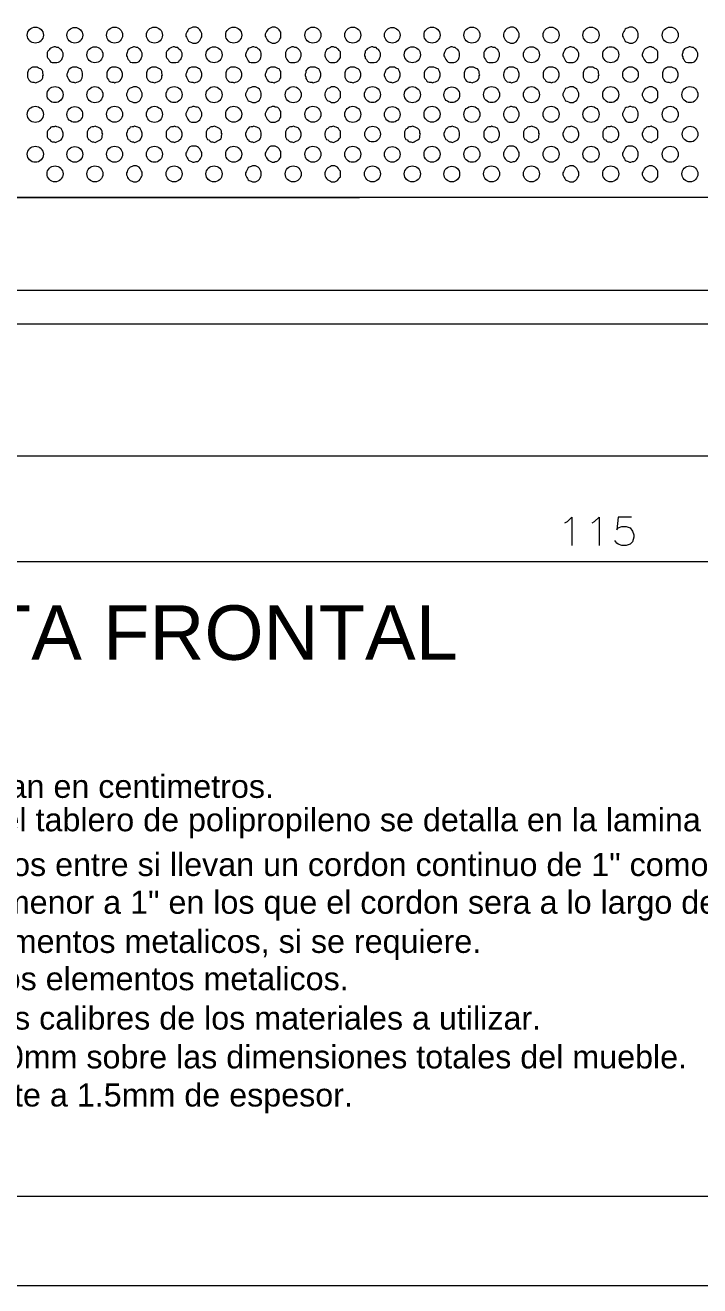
# Model space of a CAD drawing. Header units: inches. Extents: x 0.21 to 4.55, y 0.23 to 3.12.
# Drawn here: x 0.702 to 1.212, y 0.234 to 1.186 of the extents above; entities that cross this region are included whole.
import ezdxf

# ---------------------------------------------------------------- set-up
doc = ezdxf.new("R2010")
doc.units = ezdxf.units.IN
doc.header["$MEASUREMENT"] = 0
for name, color, linetype in [('PDF_0', 7, 'Continuous'), ('PDF_cotas', 7, 'Continuous'), ('PDF_COTAS-01', 7, 'Continuous'), ('PDF_PIEZAS', 7, 'Continuous'), ('PDF_PROYECCION 2', 7, 'Continuous'), ('PDF_TEXTO', 7, 'Continuous')]:
    doc.layers.add(name, color=color, linetype=linetype)
doc.styles.add('PDF Arial', font='arial.ttf')

msp = doc.modelspace()

# ---------------------------------------------------------------- linework, layer by layer
at = {"layer": 'PDF_0', "lineweight": 5}
for points in [[(0.56131, 0.98601), (1.70995, 0.98601)], [(0.56131, 0.96063), (1.70995, 0.96063)], [(1.81912, 0.86056), (0.48518, 0.86056)]]:
    msp.add_lwpolyline(points, dxfattribs=at)
at = {"layer": 'PDF_cotas', "lineweight": 5}
msp.add_lwpolyline([(0.27308, 3.05395), (4.48508, 3.05395), (4.48508, 0.30132), (0.27308, 0.30132)], close=True, dxfattribs=at)
at = {"layer": 'PDF_COTAS-01', "lineweight": 13}
for points in [[(1.10954, 0.81029), (1.11145, 0.81125), (1.11481, 0.8146), (1.11481, 0.79305)], [(1.13013, 0.81029), (1.13204, 0.81125), (1.13539, 0.8146), (1.13539, 0.79305)], [(1.15981, 0.8146), (1.14976, 0.8146), (1.1488, 0.80502), (1.14976, 0.80646), (1.15263, 0.80742), (1.15598, 0.80742), (1.15886, 0.80646), (1.16077, 0.80406), (1.16173, 0.80119), (1.16173, 0.79928), (1.16077, 0.79593), (1.15886, 0.79401), (1.15598, 0.79305), (1.15263, 0.79305), (1.14976, 0.79401), (1.1488, 0.79497), (1.14736, 0.79688)]]:
    msp.add_lwpolyline(points, dxfattribs=at)
at = {"layer": 'PDF_COTAS-01', "lineweight": 5}
msp.add_lwpolyline([(0.54647, 0.78108), (1.72528, 0.78108)], dxfattribs=at)
at = {"layer": 'PDF_PIEZAS', "lineweight": 5}
msp.add_lwpolyline([(0.20556, 3.12146), (4.55259, 3.12146), (4.55259, 0.23381), (0.20556, 0.23381)], close=True, dxfattribs=at)
at = {"layer": 'PDF_PROYECCION 2', "lineweight": 5}
for points in [[(0.53115, 1.36043), (1.7406, 1.36043), (1.7406, 1.05591), (0.53115, 1.05591)], [(0.83519, 1.17897), (0.83519, 1.17992), (0.83471, 1.18088), (0.83423, 1.18184), (0.83375, 1.1828), (0.83279, 1.18375), (0.83184, 1.18423), (0.83088, 1.18471), (0.82944, 1.18471), (0.82848, 1.18471), (0.82753, 1.18423), (0.82609, 1.18375), (0.82513, 1.18327), (0.82465, 1.18232), (0.82417, 1.18136), (0.8237, 1.1804), (0.82322, 1.17944), (0.82322, 1.17801), (0.8237, 1.17705), (0.82417, 1.17609), (0.82465, 1.17513), (0.82513, 1.17418), (0.82609, 1.1737), (0.82753, 1.17322), (0.82848, 1.17274), (0.82944, 1.17274), (0.83088, 1.17274), (0.83184, 1.17322), (0.83279, 1.1737), (0.83375, 1.17466), (0.83423, 1.17561), (0.83471, 1.17657), (0.83519, 1.17753)], [(0.89504, 1.17897), (0.89504, 1.17992), (0.89504, 1.18088), (0.89408, 1.18184), (0.8936, 1.1828), (0.89264, 1.18375), (0.89169, 1.18423), (0.89073, 1.18471), (0.88977, 1.18471), (0.88833, 1.18471), (0.88738, 1.18423), (0.88642, 1.18375), (0.88546, 1.18327), (0.8845, 1.18232), (0.88402, 1.18136), (0.88355, 1.1804), (0.88307, 1.17944), (0.88307, 1.17801), (0.88355, 1.17705), (0.88402, 1.17609), (0.8845, 1.17513), (0.88546, 1.17418), (0.88642, 1.1737), (0.88738, 1.17322), (0.88833, 1.17274), (0.88977, 1.17274), (0.89073, 1.17274), (0.89169, 1.17322), (0.89264, 1.1737), (0.8936, 1.17466), (0.89408, 1.17561), (0.89504, 1.17657), (0.89504, 1.17753)], [(1.07507, 1.17897), (1.07507, 1.17992), (1.07459, 1.18088), (1.07411, 1.18184), (1.07363, 1.1828), (1.07267, 1.18375), (1.07171, 1.18423), (1.07076, 1.18471), (1.06932, 1.18471), (1.06836, 1.18471), (1.0674, 1.18423), (1.06597, 1.18375), (1.06549, 1.18327), (1.06453, 1.18232), (1.06405, 1.18136), (1.06357, 1.1804), (1.0631, 1.17944), (1.0631, 1.17801), (1.06357, 1.17705), (1.06405, 1.17609), (1.06453, 1.17513), (1.06549, 1.17418), (1.06597, 1.1737), (1.0674, 1.17322), (1.06836, 1.17274), (1.06932, 1.17274), (1.07076, 1.17274), (1.07171, 1.17322), (1.07267, 1.1737), (1.07363, 1.17466), (1.07411, 1.17561), (1.07459, 1.17657), (1.07507, 1.17753)], [(1.16508, 1.17897), (1.16508, 1.17992), (1.1646, 1.18088), (1.16412, 1.18184), (1.16364, 1.1828), (1.16269, 1.18375), (1.16173, 1.18423), (1.16077, 1.18471), (1.15933, 1.18471), (1.15838, 1.18471), (1.15742, 1.18423), (1.15598, 1.18375), (1.15503, 1.18327), (1.15455, 1.18232), (1.15407, 1.18136), (1.15359, 1.1804), (1.15311, 1.17944), (1.15311, 1.17801), (1.15359, 1.17705), (1.15407, 1.17609), (1.15455, 1.17513), (1.15503, 1.17418), (1.15598, 1.1737), (1.15742, 1.17322), (1.15838, 1.17274), (1.15933, 1.17274), (1.16077, 1.17274), (1.16173, 1.17322), (1.16269, 1.1737), (1.16364, 1.17466), (1.16412, 1.17561), (1.1646, 1.17657), (1.16508, 1.17753)], [(0.73033, 1.16364), (0.73033, 1.16508), (0.72985, 1.16604), (0.72937, 1.167), (0.72889, 1.16795), (0.72794, 1.16843), (0.72698, 1.16939), (0.72554, 1.16939), (0.72458, 1.16987), (0.72363, 1.16987), (0.72219, 1.16939), (0.72123, 1.16891), (0.72027, 1.16843), (0.7198, 1.16747), (0.71884, 1.16652), (0.71836, 1.16556), (0.71836, 1.16412), (0.71836, 1.16316), (0.71836, 1.16221), (0.71884, 1.16125), (0.7198, 1.16029), (0.72027, 1.15933), (0.72123, 1.15838), (0.72219, 1.1579), (0.72363, 1.1579), (0.72458, 1.1579), (0.72554, 1.1579), (0.72698, 1.15838), (0.72794, 1.15886), (0.72889, 1.15981), (0.72937, 1.16029), (0.72985, 1.16173), (0.73033, 1.16269)], [(0.79018, 1.16364), (0.79018, 1.16508), (0.7897, 1.16604), (0.78922, 1.167), (0.78874, 1.16795), (0.78779, 1.16843), (0.78683, 1.16939), (0.78587, 1.16939), (0.78443, 1.16987), (0.78348, 1.16987), (0.78252, 1.16939), (0.78108, 1.16891), (0.7806, 1.16843), (0.77965, 1.16747), (0.77917, 1.16652), (0.77869, 1.16556), (0.77821, 1.16412), (0.77821, 1.16316), (0.77869, 1.16221), (0.77917, 1.16125), (0.77965, 1.16029), (0.7806, 1.15933), (0.78108, 1.15838), (0.78252, 1.1579), (0.78348, 1.1579), (0.78443, 1.1579), (0.78587, 1.1579), (0.78683, 1.15838), (0.78779, 1.15886), (0.78874, 1.15981), (0.78922, 1.16029), (0.7897, 1.16173), (0.79018, 1.16269)], [(0.82034, 1.16364), (0.82034, 1.16508), (0.81987, 1.16604), (0.81939, 1.167), (0.81843, 1.16795), (0.81795, 1.16843), (0.81699, 1.16939), (0.81556, 1.16939), (0.8146, 1.16987), (0.81364, 1.16987), (0.8122, 1.16939), (0.81125, 1.16891), (0.81029, 1.16843), (0.80981, 1.16747), (0.80885, 1.16652), (0.80837, 1.16556), (0.80837, 1.16412), (0.80837, 1.16316), (0.80837, 1.16221), (0.80885, 1.16125), (0.80981, 1.16029), (0.81029, 1.15933), (0.81125, 1.15838), (0.8122, 1.1579), (0.81364, 1.1579), (0.8146, 1.1579), (0.81556, 1.1579), (0.81699, 1.15838), (0.81795, 1.15886), (0.81843, 1.15981), (0.81939, 1.16029), (0.81987, 1.16173), (0.82034, 1.16269)], [(0.88019, 1.16364), (0.88019, 1.16508), (0.87972, 1.16604), (0.87924, 1.167), (0.87876, 1.16795), (0.8778, 1.16843), (0.87684, 1.16939), (0.87588, 1.16939), (0.87445, 1.16987), (0.87349, 1.16987), (0.87253, 1.16939), (0.8711, 1.16891), (0.87014, 1.16843), (0.86966, 1.16747), (0.86918, 1.16652), (0.8687, 1.16556), (0.86822, 1.16412), (0.86822, 1.16316), (0.8687, 1.16221), (0.86918, 1.16125), (0.86966, 1.16029), (0.87014, 1.15933), (0.8711, 1.15838), (0.87253, 1.1579), (0.87349, 1.1579), (0.87445, 1.1579), (0.87588, 1.1579), (0.87684, 1.15838), (0.8778, 1.15886), (0.87876, 1.15981), (0.87924, 1.16029), (0.87972, 1.16173), (0.88019, 1.16269)], [(0.91036, 1.16364), (0.91036, 1.16508), (0.90988, 1.16604), (0.9094, 1.167), (0.90844, 1.16795), (0.90796, 1.16843), (0.90653, 1.16939), (0.90557, 1.16939), (0.90461, 1.16987), (0.90318, 1.16987), (0.90222, 1.16939), (0.90126, 1.16891), (0.9003, 1.16843), (0.89935, 1.16747), (0.89887, 1.16652), (0.89839, 1.16556), (0.89839, 1.16412), (0.89839, 1.16316), (0.89839, 1.16221), (0.89887, 1.16125), (0.89935, 1.16029), (0.9003, 1.15933), (0.90126, 1.15838), (0.90222, 1.1579), (0.90318, 1.1579), (0.90461, 1.1579), (0.90557, 1.1579), (0.90653, 1.15838), (0.90796, 1.15886), (0.90844, 1.15981), (0.9094, 1.16029), (0.90988, 1.16173), (0.91036, 1.16269)], [(0.94004, 1.16364), (0.94004, 1.16508), (0.94004, 1.16604), (0.93909, 1.167), (0.93861, 1.16795), (0.93765, 1.16843), (0.93669, 1.16939), (0.93573, 1.16939), (0.93478, 1.16987), (0.93334, 1.16987), (0.93238, 1.16939), (0.93143, 1.16891), (0.93047, 1.16843), (0.92951, 1.16747), (0.92903, 1.16652), (0.92855, 1.16556), (0.92807, 1.16412), (0.92807, 1.16316), (0.92855, 1.16221), (0.92903, 1.16125), (0.92951, 1.16029), (0.93047, 1.15933), (0.93143, 1.15838), (0.93238, 1.1579), (0.93334, 1.1579), (0.93478, 1.1579), (0.93573, 1.1579), (0.93669, 1.15838), (0.93765, 1.15886), (0.93861, 1.15981), (0.93909, 1.16029), (0.94004, 1.16173), (0.94004, 1.16269)], [(0.97021, 1.16364), (0.97021, 1.16508), (0.96973, 1.16604), (0.96925, 1.167), (0.96877, 1.16795), (0.96781, 1.16843), (0.96686, 1.16939), (0.96542, 1.16939), (0.96446, 1.16987), (0.96351, 1.16987), (0.96207, 1.16939), (0.96111, 1.16891), (0.96015, 1.16843), (0.95967, 1.16747), (0.95872, 1.16652), (0.95872, 1.16556), (0.95824, 1.16412), (0.95824, 1.16316), (0.95872, 1.16221), (0.95872, 1.16125), (0.95967, 1.16029), (0.96015, 1.15933), (0.96111, 1.15838), (0.96207, 1.1579), (0.96351, 1.1579), (0.96446, 1.1579), (0.96542, 1.1579), (0.96686, 1.15838), (0.96781, 1.15886), (0.96877, 1.15981), (0.96925, 1.16029), (0.96973, 1.16173), (0.97021, 1.16269)], [(1.03006, 1.16364), (1.03006, 1.16508), (1.02958, 1.16604), (1.0291, 1.167), (1.02862, 1.16795), (1.02766, 1.16843), (1.02671, 1.16939), (1.02575, 1.16939), (1.02431, 1.16987), (1.02336, 1.16987), (1.0224, 1.16939), (1.02144, 1.16891), (1.02048, 1.16843), (1.01952, 1.16747), (1.01905, 1.16652), (1.01857, 1.16556), (1.01809, 1.16412), (1.01809, 1.16316), (1.01857, 1.16221), (1.01905, 1.16125), (1.01952, 1.16029), (1.02048, 1.15933), (1.02144, 1.15838), (1.0224, 1.1579), (1.02336, 1.1579), (1.02431, 1.1579), (1.02575, 1.1579), (1.02671, 1.15838), (1.02766, 1.15886), (1.02862, 1.15981), (1.0291, 1.16029), (1.02958, 1.16173), (1.03006, 1.16269)], [(1.06022, 1.16364), (1.06022, 1.16508), (1.05974, 1.16604), (1.05927, 1.167), (1.05879, 1.16795), (1.05783, 1.16843), (1.05687, 1.16939), (1.05543, 1.16939), (1.05448, 1.16987), (1.05352, 1.16987), (1.05208, 1.16939), (1.05113, 1.16891), (1.05017, 1.16843), (1.04969, 1.16747), (1.04873, 1.16652), (1.04825, 1.16556), (1.04825, 1.16412), (1.04825, 1.16316), (1.04825, 1.16221), (1.04873, 1.16125), (1.04969, 1.16029), (1.05017, 1.15933), (1.05113, 1.15838), (1.05208, 1.1579), (1.05352, 1.1579), (1.05448, 1.1579), (1.05543, 1.1579), (1.05687, 1.15838), (1.05783, 1.15886), (1.05879, 1.15981), (1.05927, 1.16029), (1.05974, 1.16173), (1.06022, 1.16269)], [(1.12007, 1.16364), (1.12007, 1.16508), (1.11959, 1.16604), (1.11912, 1.167), (1.11864, 1.16795), (1.11768, 1.16843), (1.11672, 1.16939), (1.11576, 1.16939), (1.11433, 1.16987), (1.11337, 1.16987), (1.11241, 1.16939), (1.11098, 1.16891), (1.11002, 1.16843), (1.10954, 1.16747), (1.10906, 1.16652), (1.10858, 1.16556), (1.1081, 1.16412), (1.1081, 1.16316), (1.10858, 1.16221), (1.10906, 1.16125), (1.10954, 1.16029), (1.11002, 1.15933), (1.11098, 1.15838), (1.11241, 1.1579), (1.11337, 1.1579), (1.11433, 1.1579), (1.11576, 1.1579), (1.11672, 1.15838), (1.11768, 1.15886), (1.11864, 1.15981), (1.11912, 1.16029), (1.11959, 1.16173), (1.12007, 1.16269)], [(1.17992, 1.16364), (1.17992, 1.16508), (1.17992, 1.16604), (1.17944, 1.167), (1.17849, 1.16795), (1.17753, 1.16843), (1.17657, 1.16939), (1.17561, 1.16939), (1.17466, 1.16987), (1.17322, 1.16987), (1.17226, 1.16939), (1.1713, 1.16891), (1.17035, 1.16843), (1.16939, 1.16747), (1.16891, 1.16652), (1.16843, 1.16556), (1.16795, 1.16412), (1.16795, 1.16316), (1.16843, 1.16221), (1.16891, 1.16125), (1.16939, 1.16029), (1.17035, 1.15933), (1.1713, 1.15838), (1.17226, 1.1579), (1.17322, 1.1579), (1.17466, 1.1579), (1.17561, 1.1579), (1.17657, 1.15838), (1.17753, 1.15886), (1.17849, 1.15981), (1.17944, 1.16029), (1.17992, 1.16173), (1.17992, 1.16269)], [(1.21009, 1.16364), (1.21009, 1.16508), (1.20961, 1.16604), (1.20913, 1.167), (1.20865, 1.16795), (1.20769, 1.16843), (1.20674, 1.16939), (1.20578, 1.16939), (1.20434, 1.16987), (1.20338, 1.16987), (1.20243, 1.16939), (1.20099, 1.16891), (1.20003, 1.16843), (1.19955, 1.16747), (1.1986, 1.16652), (1.1986, 1.16556), (1.19812, 1.16412), (1.19812, 1.16316), (1.1986, 1.16221), (1.1986, 1.16125), (1.19955, 1.16029), (1.20003, 1.15933), (1.20099, 1.15838), (1.20243, 1.1579), (1.20338, 1.1579), (1.20434, 1.1579), (1.20578, 1.1579), (1.20674, 1.15838), (1.20769, 1.15886), (1.20865, 1.15981), (1.20913, 1.16029), (1.20961, 1.16173), (1.21009, 1.16269)], [(0.71549, 1.1488), (0.71501, 1.14976), (0.71501, 1.15119), (0.71453, 1.15215), (0.71357, 1.15311), (0.71261, 1.15359), (0.71166, 1.15407), (0.7107, 1.15455), (0.70974, 1.15455), (0.7083, 1.15455), (0.70735, 1.15455), (0.70639, 1.15407), (0.70543, 1.15311), (0.70447, 1.15263), (0.704, 1.15167), (0.70352, 1.15024), (0.70352, 1.14928), (0.70352, 1.14832), (0.70352, 1.14689), (0.704, 1.14593), (0.70447, 1.14497), (0.70543, 1.14401), (0.70639, 1.14353), (0.70735, 1.14306), (0.7083, 1.14306), (0.70974, 1.14258), (0.7107, 1.14306), (0.71166, 1.14353), (0.71261, 1.14401), (0.71357, 1.14449), (0.71453, 1.14545), (0.71501, 1.14641), (0.71501, 1.14784)], [(0.74517, 1.1488), (0.74517, 1.14976), (0.74469, 1.15119), (0.74421, 1.15215), (0.74374, 1.15311), (0.74278, 1.15359), (0.74182, 1.15407), (0.74086, 1.15455), (0.73943, 1.15455), (0.73847, 1.15455), (0.73751, 1.15455), (0.73655, 1.15407), (0.7356, 1.15311), (0.73464, 1.15263), (0.73416, 1.15167), (0.73368, 1.15024), (0.7332, 1.14928), (0.7332, 1.14832), (0.73368, 1.14689), (0.73416, 1.14593), (0.73464, 1.14497), (0.7356, 1.14401), (0.73655, 1.14353), (0.73751, 1.14306), (0.73847, 1.14306), (0.73943, 1.14258), (0.74086, 1.14306), (0.74182, 1.14353), (0.74278, 1.14401), (0.74374, 1.14449), (0.74421, 1.14545), (0.74469, 1.14641), (0.74517, 1.14784)], [(0.77534, 1.1488), (0.77534, 1.14976), (0.77486, 1.15119), (0.77438, 1.15215), (0.77342, 1.15311), (0.77294, 1.15359), (0.77199, 1.15407), (0.77055, 1.15455), (0.76959, 1.15455), (0.76863, 1.15455), (0.7672, 1.15455), (0.76624, 1.15407), (0.76528, 1.15311), (0.7648, 1.15263), (0.76385, 1.15167), (0.76337, 1.15024), (0.76337, 1.14928), (0.76337, 1.14832), (0.76337, 1.14689), (0.76385, 1.14593), (0.7648, 1.14497), (0.76528, 1.14401), (0.76624, 1.14353), (0.7672, 1.14306), (0.76863, 1.14306), (0.76959, 1.14258), (0.77055, 1.14306), (0.77199, 1.14353), (0.77294, 1.14401), (0.77342, 1.14449), (0.77438, 1.14545), (0.77486, 1.14641), (0.77534, 1.14784)], [(0.8055, 1.1488), (0.80502, 1.14976), (0.80502, 1.15119), (0.80454, 1.15215), (0.80359, 1.15311), (0.80263, 1.15359), (0.80167, 1.15407), (0.80071, 1.15455), (0.79976, 1.15455), (0.79832, 1.15455), (0.79736, 1.15455), (0.7964, 1.15407), (0.79545, 1.15311), (0.79449, 1.15263), (0.79401, 1.15167), (0.79353, 1.15024), (0.79353, 1.14928), (0.79353, 1.14832), (0.79353, 1.14689), (0.79401, 1.14593), (0.79449, 1.14497), (0.79545, 1.14401), (0.7964, 1.14353), (0.79736, 1.14306), (0.79832, 1.14306), (0.79976, 1.14258), (0.80071, 1.14306), (0.80167, 1.14353), (0.80263, 1.14401), (0.80359, 1.14449), (0.80454, 1.14545), (0.80502, 1.14641), (0.80502, 1.14784)], [(0.83519, 1.1488), (0.83519, 1.14976), (0.83471, 1.15119), (0.83423, 1.15215), (0.83375, 1.15311), (0.83279, 1.15359), (0.83184, 1.15407), (0.83088, 1.15455), (0.82944, 1.15455), (0.82848, 1.15455), (0.82753, 1.15455), (0.82609, 1.15407), (0.82513, 1.15311), (0.82465, 1.15263), (0.82417, 1.15167), (0.8237, 1.15024), (0.82322, 1.14928), (0.82322, 1.14832), (0.8237, 1.14689), (0.82417, 1.14593), (0.82465, 1.14497), (0.82513, 1.14401), (0.82609, 1.14353), (0.82753, 1.14306), (0.82848, 1.14306), (0.82944, 1.14258), (0.83088, 1.14306), (0.83184, 1.14353), (0.83279, 1.14401), (0.83375, 1.14449), (0.83423, 1.14545), (0.83471, 1.14641), (0.83519, 1.14784)], [(0.86535, 1.1488), (0.86535, 1.14976), (0.86487, 1.15119), (0.86439, 1.15215), (0.86344, 1.15311), (0.86296, 1.15359), (0.862, 1.15407), (0.86056, 1.15455), (0.85961, 1.15455), (0.85865, 1.15455), (0.85721, 1.15455), (0.85625, 1.15407), (0.8553, 1.15311), (0.85434, 1.15263), (0.85386, 1.15167), (0.85338, 1.15024), (0.85338, 1.14928), (0.85338, 1.14832), (0.85338, 1.14689), (0.85386, 1.14593), (0.85434, 1.14497), (0.8553, 1.14401), (0.85625, 1.14353), (0.85721, 1.14306), (0.85865, 1.14306), (0.85961, 1.14258), (0.86056, 1.14306), (0.862, 1.14353), (0.86296, 1.14401), (0.86344, 1.14449), (0.86439, 1.14545), (0.86487, 1.14641), (0.86535, 1.14784)], [(0.89504, 1.1488), (0.89504, 1.14976), (0.89504, 1.15119), (0.89408, 1.15215), (0.8936, 1.15311), (0.89264, 1.15359), (0.89169, 1.15407), (0.89073, 1.15455), (0.88977, 1.15455), (0.88833, 1.15455), (0.88738, 1.15455), (0.88642, 1.15407), (0.88546, 1.15311), (0.8845, 1.15263), (0.88402, 1.15167), (0.88355, 1.15024), (0.88307, 1.14928), (0.88307, 1.14832), (0.88355, 1.14689), (0.88402, 1.14593), (0.8845, 1.14497), (0.88546, 1.14401), (0.88642, 1.14353), (0.88738, 1.14306), (0.88833, 1.14306), (0.88977, 1.14258), (0.89073, 1.14306), (0.89169, 1.14353), (0.89264, 1.14401), (0.8936, 1.14449), (0.89408, 1.14545), (0.89504, 1.14641), (0.89504, 1.14784)], [(0.9252, 1.1488), (0.9252, 1.14976), (0.92472, 1.15119), (0.92424, 1.15215), (0.92376, 1.15311), (0.92281, 1.15359), (0.92185, 1.15407), (0.92089, 1.15455), (0.91946, 1.15455), (0.9185, 1.15455), (0.91706, 1.15455), (0.9161, 1.15407), (0.91515, 1.15311), (0.91467, 1.15263), (0.91371, 1.15167), (0.91371, 1.15024), (0.91323, 1.14928), (0.91323, 1.14832), (0.91371, 1.14689), (0.91371, 1.14593), (0.91467, 1.14497), (0.91515, 1.14401), (0.9161, 1.14353), (0.91706, 1.14306), (0.9185, 1.14306), (0.91946, 1.14258), (0.92089, 1.14306), (0.92185, 1.14353), (0.92281, 1.14401), (0.92376, 1.14449), (0.92424, 1.14545), (0.92472, 1.14641), (0.9252, 1.14784)], [(0.95537, 1.1488), (0.95537, 1.14976), (0.95489, 1.15119), (0.95441, 1.15215), (0.95345, 1.15311), (0.95249, 1.15359), (0.95154, 1.15407), (0.95058, 1.15455), (0.94962, 1.15455), (0.94818, 1.15455), (0.94723, 1.15455), (0.94627, 1.15407), (0.94531, 1.15311), (0.94435, 1.15263), (0.94387, 1.15167), (0.9434, 1.15024), (0.9434, 1.14928), (0.9434, 1.14832), (0.9434, 1.14689), (0.94387, 1.14593), (0.94435, 1.14497), (0.94531, 1.14401), (0.94627, 1.14353), (0.94723, 1.14306), (0.94818, 1.14306), (0.94962, 1.14258), (0.95058, 1.14306), (0.95154, 1.14353), (0.95249, 1.14401), (0.95345, 1.14449), (0.95441, 1.14545), (0.95489, 1.14641), (0.95537, 1.14784)], [(0.98505, 1.1488), (0.98505, 1.14976), (0.98457, 1.15119), (0.98409, 1.15215), (0.98361, 1.15311), (0.98266, 1.15359), (0.9817, 1.15407), (0.98074, 1.15455), (0.97931, 1.15455), (0.97835, 1.15455), (0.97739, 1.15455), (0.97643, 1.15407), (0.97548, 1.15311), (0.97452, 1.15263), (0.97404, 1.15167), (0.97356, 1.15024), (0.97308, 1.14928), (0.97308, 1.14832), (0.97356, 1.14689), (0.97404, 1.14593), (0.97452, 1.14497), (0.97548, 1.14401), (0.97643, 1.14353), (0.97739, 1.14306), (0.97835, 1.14306), (0.97931, 1.14258), (0.98074, 1.14306), (0.9817, 1.14353), (0.98266, 1.14401), (0.98361, 1.14449), (0.98409, 1.14545), (0.98457, 1.14641), (0.98505, 1.14784)], [(1.01522, 1.1488), (1.01522, 1.14976), (1.01474, 1.15119), (1.01426, 1.15215), (1.01378, 1.15311), (1.01282, 1.15359), (1.01186, 1.15407), (1.01043, 1.15455), (1.00947, 1.15455), (1.00851, 1.15455), (1.00708, 1.15455), (1.00612, 1.15407), (1.00516, 1.15311), (1.00468, 1.15263), (1.00372, 1.15167), (1.00325, 1.15024), (1.00325, 1.14928), (1.00325, 1.14832), (1.00325, 1.14689), (1.00372, 1.14593), (1.00468, 1.14497), (1.00516, 1.14401), (1.00612, 1.14353), (1.00708, 1.14306), (1.00851, 1.14306), (1.00947, 1.14258), (1.01043, 1.14306), (1.01186, 1.14353), (1.01282, 1.14401), (1.01378, 1.14449), (1.01426, 1.14545), (1.01474, 1.14641), (1.01522, 1.14784)], [(1.04538, 1.1488), (1.0449, 1.14976), (1.0449, 1.15119), (1.04442, 1.15215), (1.04346, 1.15311), (1.04251, 1.15359), (1.04155, 1.15407), (1.04059, 1.15455), (1.03963, 1.15455), (1.0382, 1.15455), (1.03724, 1.15455), (1.03628, 1.15407), (1.03533, 1.15311), (1.03437, 1.15263), (1.03389, 1.15167), (1.03341, 1.15024), (1.03341, 1.14928), (1.03341, 1.14832), (1.03341, 1.14689), (1.03389, 1.14593), (1.03437, 1.14497), (1.03533, 1.14401), (1.03628, 1.14353), (1.03724, 1.14306), (1.0382, 1.14306), (1.03963, 1.14258), (1.04059, 1.14306), (1.04155, 1.14353), (1.04251, 1.14401), (1.04346, 1.14449), (1.04442, 1.14545), (1.0449, 1.14641), (1.0449, 1.14784)], [(1.07507, 1.1488), (1.07507, 1.14976), (1.07459, 1.15119), (1.07411, 1.15215), (1.07363, 1.15311), (1.07267, 1.15359), (1.07171, 1.15407), (1.07076, 1.15455), (1.06932, 1.15455), (1.06836, 1.15455), (1.0674, 1.15455), (1.06597, 1.15407), (1.06549, 1.15311), (1.06453, 1.15263), (1.06405, 1.15167), (1.06357, 1.15024), (1.0631, 1.14928), (1.0631, 1.14832), (1.06357, 1.14689), (1.06405, 1.14593), (1.06453, 1.14497), (1.06549, 1.14401), (1.06597, 1.14353), (1.0674, 1.14306), (1.06836, 1.14306), (1.06932, 1.14258), (1.07076, 1.14306), (1.07171, 1.14353), (1.07267, 1.14401), (1.07363, 1.14449), (1.07411, 1.14545), (1.07459, 1.14641), (1.07507, 1.14784)], [(1.10523, 1.1488), (1.10523, 1.14976), (1.10475, 1.15119), (1.10427, 1.15215), (1.10331, 1.15311), (1.10284, 1.15359), (1.10188, 1.15407), (1.10044, 1.15455), (1.09948, 1.15455), (1.09853, 1.15455), (1.09709, 1.15455), (1.09613, 1.15407), (1.09518, 1.15311), (1.0947, 1.15263), (1.09374, 1.15167), (1.09326, 1.15024), (1.09326, 1.14928), (1.09326, 1.14832), (1.09326, 1.14689), (1.09374, 1.14593), (1.0947, 1.14497), (1.09518, 1.14401), (1.09613, 1.14353), (1.09709, 1.14306), (1.09853, 1.14306), (1.09948, 1.14258), (1.10044, 1.14306), (1.10188, 1.14353), (1.10284, 1.14401), (1.10331, 1.14449), (1.10427, 1.14545), (1.10475, 1.14641), (1.10523, 1.14784)], [(1.13539, 1.1488), (1.13492, 1.14976), (1.13492, 1.15119), (1.13444, 1.15215), (1.13348, 1.15311), (1.13252, 1.15359), (1.13156, 1.15407), (1.13061, 1.15455), (1.12965, 1.15455), (1.12821, 1.15455), (1.12725, 1.15455), (1.1263, 1.15407), (1.12534, 1.15311), (1.12438, 1.15263), (1.1239, 1.15167), (1.12342, 1.15024), (1.12342, 1.14928), (1.12342, 1.14832), (1.12342, 1.14689), (1.1239, 1.14593), (1.12438, 1.14497), (1.12534, 1.14401), (1.1263, 1.14353), (1.12725, 1.14306), (1.12821, 1.14306), (1.12965, 1.14258), (1.13061, 1.14306), (1.13156, 1.14353), (1.13252, 1.14401), (1.13348, 1.14449), (1.13444, 1.14545), (1.13492, 1.14641), (1.13492, 1.14784)], [(1.19524, 1.1488), (1.19524, 1.14976), (1.19477, 1.15119), (1.19429, 1.15215), (1.19333, 1.15311), (1.19285, 1.15359), (1.19141, 1.15407), (1.19046, 1.15455), (1.1895, 1.15455), (1.18806, 1.15455), (1.1871, 1.15455), (1.18615, 1.15407), (1.18519, 1.15311), (1.18423, 1.15263), (1.18375, 1.15167), (1.18327, 1.15024), (1.18327, 1.14928), (1.18327, 1.14832), (1.18327, 1.14689), (1.18375, 1.14593), (1.18423, 1.14497), (1.18519, 1.14401), (1.18615, 1.14353), (1.1871, 1.14306), (1.18806, 1.14306), (1.1895, 1.14258), (1.19046, 1.14306), (1.19141, 1.14353), (1.19285, 1.14401), (1.19333, 1.14449), (1.19429, 1.14545), (1.19477, 1.14641), (1.19524, 1.14784)], [(0.79018, 1.13396), (0.79018, 1.13492), (0.7897, 1.13587), (0.78922, 1.13683), (0.78874, 1.13779), (0.78779, 1.13875), (0.78683, 1.13922), (0.78587, 1.1397), (0.78443, 1.1397), (0.78348, 1.1397), (0.78252, 1.13922), (0.78108, 1.13875), (0.7806, 1.13827), (0.77965, 1.13731), (0.77917, 1.13635), (0.77869, 1.13539), (0.77821, 1.13444), (0.77821, 1.133), (0.77869, 1.13204), (0.77917, 1.13109), (0.77965, 1.13013), (0.7806, 1.12917), (0.78108, 1.12869), (0.78252, 1.12821), (0.78348, 1.12773), (0.78443, 1.12773), (0.78587, 1.12773), (0.78683, 1.12821), (0.78779, 1.12869), (0.78874, 1.12965), (0.78922, 1.13061), (0.7897, 1.13156), (0.79018, 1.13252)], [(0.88019, 1.13396), (0.88019, 1.13492), (0.87972, 1.13587), (0.87924, 1.13683), (0.87876, 1.13779), (0.8778, 1.13875), (0.87684, 1.13922), (0.87588, 1.1397), (0.87445, 1.1397), (0.87349, 1.1397), (0.87253, 1.13922), (0.8711, 1.13875), (0.87014, 1.13827), (0.86966, 1.13731), (0.86918, 1.13635), (0.8687, 1.13539), (0.86822, 1.13444), (0.86822, 1.133), (0.8687, 1.13204), (0.86918, 1.13109), (0.86966, 1.13013), (0.87014, 1.12917), (0.8711, 1.12869), (0.87253, 1.12821), (0.87349, 1.12773), (0.87445, 1.12773), (0.87588, 1.12773), (0.87684, 1.12821), (0.8778, 1.12869), (0.87876, 1.12965), (0.87924, 1.13061), (0.87972, 1.13156), (0.88019, 1.13252)], [(0.94004, 1.13396), (0.94004, 1.13492), (0.94004, 1.13587), (0.93909, 1.13683), (0.93861, 1.13779), (0.93765, 1.13875), (0.93669, 1.13922), (0.93573, 1.1397), (0.93478, 1.1397), (0.93334, 1.1397), (0.93238, 1.13922), (0.93143, 1.13875), (0.93047, 1.13827), (0.92951, 1.13731), (0.92903, 1.13635), (0.92855, 1.13539), (0.92807, 1.13444), (0.92807, 1.133), (0.92855, 1.13204), (0.92903, 1.13109), (0.92951, 1.13013), (0.93047, 1.12917), (0.93143, 1.12869), (0.93238, 1.12821), (0.93334, 1.12773), (0.93478, 1.12773), (0.93573, 1.12773), (0.93669, 1.12821), (0.93765, 1.12869), (0.93861, 1.12965), (0.93909, 1.13061), (0.94004, 1.13156), (0.94004, 1.13252)], [(1.12007, 1.13396), (1.12007, 1.13492), (1.11959, 1.13587), (1.11912, 1.13683), (1.11864, 1.13779), (1.11768, 1.13875), (1.11672, 1.13922), (1.11576, 1.1397), (1.11433, 1.1397), (1.11337, 1.1397), (1.11241, 1.13922), (1.11098, 1.13875), (1.11002, 1.13827), (1.10954, 1.13731), (1.10906, 1.13635), (1.10858, 1.13539), (1.1081, 1.13444), (1.1081, 1.133), (1.10858, 1.13204), (1.10906, 1.13109), (1.10954, 1.13013), (1.11002, 1.12917), (1.11098, 1.12869), (1.11241, 1.12821), (1.11337, 1.12773), (1.11433, 1.12773), (1.11576, 1.12773), (1.11672, 1.12821), (1.11768, 1.12869), (1.11864, 1.12965), (1.11912, 1.13061), (1.11959, 1.13156), (1.12007, 1.13252)], [(1.17992, 1.13396), (1.17992, 1.13492), (1.17992, 1.13587), (1.17944, 1.13683), (1.17849, 1.13779), (1.17753, 1.13875), (1.17657, 1.13922), (1.17561, 1.1397), (1.17466, 1.1397), (1.17322, 1.1397), (1.17226, 1.13922), (1.1713, 1.13875), (1.17035, 1.13827), (1.16939, 1.13731), (1.16891, 1.13635), (1.16843, 1.13539), (1.16795, 1.13444), (1.16795, 1.133), (1.16843, 1.13204), (1.16891, 1.13109), (1.16939, 1.13013), (1.17035, 1.12917), (1.1713, 1.12869), (1.17226, 1.12821), (1.17322, 1.12773), (1.17466, 1.12773), (1.17561, 1.12773), (1.17657, 1.12821), (1.17753, 1.12869), (1.17849, 1.12965), (1.17944, 1.13061), (1.17992, 1.13156), (1.17992, 1.13252)], [(0.83519, 1.11864), (0.83519, 1.12007), (0.83471, 1.12103), (0.83423, 1.12199), (0.83375, 1.12295), (0.83279, 1.1239), (0.83184, 1.12438), (0.83088, 1.12438), (0.82944, 1.12486), (0.82848, 1.12486), (0.82753, 1.12438), (0.82609, 1.1239), (0.82513, 1.12342), (0.82465, 1.12247), (0.82417, 1.12151), (0.8237, 1.12055), (0.82322, 1.11959), (0.82322, 1.11816), (0.8237, 1.1172), (0.82417, 1.11624), (0.82465, 1.11528), (0.82513, 1.11433), (0.82609, 1.11337), (0.82753, 1.11289), (0.82848, 1.11289), (0.82944, 1.11289), (0.83088, 1.11289), (0.83184, 1.11337), (0.83279, 1.11385), (0.83375, 1.11481), (0.83423, 1.11576), (0.83471, 1.11672), (0.83519, 1.11768)], [(0.89504, 1.11864), (0.89504, 1.12007), (0.89504, 1.12103), (0.89408, 1.12199), (0.8936, 1.12295), (0.89264, 1.1239), (0.89169, 1.12438), (0.89073, 1.12438), (0.88977, 1.12486), (0.88833, 1.12486), (0.88738, 1.12438), (0.88642, 1.1239), (0.88546, 1.12342), (0.8845, 1.12247), (0.88402, 1.12151), (0.88355, 1.12055), (0.88307, 1.11959), (0.88307, 1.11816), (0.88355, 1.1172), (0.88402, 1.11624), (0.8845, 1.11528), (0.88546, 1.11433), (0.88642, 1.11337), (0.88738, 1.11289), (0.88833, 1.11289), (0.88977, 1.11289), (0.89073, 1.11289), (0.89169, 1.11337), (0.89264, 1.11385), (0.8936, 1.11481), (0.89408, 1.11576), (0.89504, 1.11672), (0.89504, 1.11768)], [(1.07507, 1.11864), (1.07507, 1.12007), (1.07459, 1.12103), (1.07411, 1.12199), (1.07363, 1.12295), (1.07267, 1.1239), (1.07171, 1.12438), (1.07076, 1.12438), (1.06932, 1.12486), (1.06836, 1.12486), (1.0674, 1.12438), (1.06597, 1.1239), (1.06549, 1.12342), (1.06453, 1.12247), (1.06405, 1.12151), (1.06357, 1.12055), (1.0631, 1.11959), (1.0631, 1.11816), (1.06357, 1.1172), (1.06405, 1.11624), (1.06453, 1.11528), (1.06549, 1.11433), (1.06597, 1.11337), (1.0674, 1.11289), (1.06836, 1.11289), (1.06932, 1.11289), (1.07076, 1.11289), (1.07171, 1.11337), (1.07267, 1.11385), (1.07363, 1.11481), (1.07411, 1.11576), (1.07459, 1.11672), (1.07507, 1.11768)], [(1.16508, 1.11864), (1.16508, 1.12007), (1.1646, 1.12103), (1.16412, 1.12199), (1.16364, 1.12295), (1.16269, 1.1239), (1.16173, 1.12438), (1.16077, 1.12438), (1.15933, 1.12486), (1.15838, 1.12486), (1.15742, 1.12438), (1.15598, 1.1239), (1.15503, 1.12342), (1.15455, 1.12247), (1.15407, 1.12151), (1.15359, 1.12055), (1.15311, 1.11959), (1.15311, 1.11816), (1.15359, 1.1172), (1.15407, 1.11624), (1.15455, 1.11528), (1.15503, 1.11433), (1.15598, 1.11337), (1.15742, 1.11289), (1.15838, 1.11289), (1.15933, 1.11289), (1.16077, 1.11289), (1.16173, 1.11337), (1.16269, 1.11385), (1.16364, 1.11481), (1.16412, 1.11576), (1.1646, 1.11672), (1.16508, 1.11768)], [(0.73033, 1.10379), (0.73033, 1.10475), (0.72985, 1.10619), (0.72937, 1.10715), (0.72889, 1.1081), (0.72794, 1.10858), (0.72698, 1.10906), (0.72554, 1.10954), (0.72458, 1.11002), (0.72363, 1.10954), (0.72219, 1.10954), (0.72123, 1.10906), (0.72027, 1.1081), (0.7198, 1.10762), (0.71884, 1.10667), (0.71836, 1.10571), (0.71836, 1.10427), (0.71836, 1.10331), (0.71836, 1.10188), (0.71884, 1.10092), (0.7198, 1.09996), (0.72027, 1.09948), (0.72123, 1.09853), (0.72219, 1.09805), (0.72363, 1.09805), (0.72458, 1.09757), (0.72554, 1.09805), (0.72698, 1.09853), (0.72794, 1.09901), (0.72889, 1.09948), (0.72937, 1.10044), (0.72985, 1.1014), (0.73033, 1.10284)], [(0.76049, 1.10379), (0.76002, 1.10475), (0.76002, 1.10619), (0.75954, 1.10715), (0.75858, 1.1081), (0.75762, 1.10858), (0.75666, 1.10906), (0.75571, 1.10954), (0.75475, 1.11002), (0.75331, 1.10954), (0.75235, 1.10954), (0.7514, 1.10906), (0.75044, 1.1081), (0.74948, 1.10762), (0.749, 1.10667), (0.74852, 1.10571), (0.74852, 1.10427), (0.74852, 1.10331), (0.74852, 1.10188), (0.749, 1.10092), (0.74948, 1.09996), (0.75044, 1.09948), (0.7514, 1.09853), (0.75235, 1.09805), (0.75331, 1.09805), (0.75475, 1.09757), (0.75571, 1.09805), (0.75666, 1.09853), (0.75762, 1.09901), (0.75858, 1.09948), (0.75954, 1.10044), (0.76002, 1.1014), (0.76002, 1.10284)], [(0.79018, 1.10379), (0.79018, 1.10475), (0.7897, 1.10619), (0.78922, 1.10715), (0.78874, 1.1081), (0.78779, 1.10858), (0.78683, 1.10906), (0.78587, 1.10954), (0.78443, 1.11002), (0.78348, 1.10954), (0.78252, 1.10954), (0.78108, 1.10906), (0.7806, 1.1081), (0.77965, 1.10762), (0.77917, 1.10667), (0.77869, 1.10571), (0.77821, 1.10427), (0.77821, 1.10331), (0.77869, 1.10188), (0.77917, 1.10092), (0.77965, 1.09996), (0.7806, 1.09948), (0.78108, 1.09853), (0.78252, 1.09805), (0.78348, 1.09805), (0.78443, 1.09757), (0.78587, 1.09805), (0.78683, 1.09853), (0.78779, 1.09901), (0.78874, 1.09948), (0.78922, 1.10044), (0.7897, 1.1014), (0.79018, 1.10284)], [(0.82034, 1.10379), (0.82034, 1.10475), (0.81987, 1.10619), (0.81939, 1.10715), (0.81843, 1.1081), (0.81795, 1.10858), (0.81699, 1.10906), (0.81556, 1.10954), (0.8146, 1.11002), (0.81364, 1.10954), (0.8122, 1.10954), (0.81125, 1.10906), (0.81029, 1.1081), (0.80981, 1.10762), (0.80885, 1.10667), (0.80837, 1.10571), (0.80837, 1.10427), (0.80837, 1.10331), (0.80837, 1.10188), (0.80885, 1.10092), (0.80981, 1.09996), (0.81029, 1.09948), (0.81125, 1.09853), (0.8122, 1.09805), (0.81364, 1.09805), (0.8146, 1.09757), (0.81556, 1.09805), (0.81699, 1.09853), (0.81795, 1.09901), (0.81843, 1.09948), (0.81939, 1.10044), (0.81987, 1.1014), (0.82034, 1.10284)], [(0.85051, 1.10379), (0.85003, 1.10475), (0.85003, 1.10619), (0.84955, 1.10715), (0.84859, 1.1081), (0.84764, 1.10858), (0.84668, 1.10906), (0.84572, 1.10954), (0.84476, 1.11002), (0.84333, 1.10954), (0.84237, 1.10954), (0.84141, 1.10906), (0.84045, 1.1081), (0.8395, 1.10762), (0.83902, 1.10667), (0.83854, 1.10571), (0.83854, 1.10427), (0.83854, 1.10331), (0.83854, 1.10188), (0.83902, 1.10092), (0.8395, 1.09996), (0.84045, 1.09948), (0.84141, 1.09853), (0.84237, 1.09805), (0.84333, 1.09805), (0.84476, 1.09757), (0.84572, 1.09805), (0.84668, 1.09853), (0.84764, 1.09901), (0.84859, 1.09948), (0.84955, 1.10044), (0.85003, 1.1014), (0.85003, 1.10284)], [(0.88019, 1.10379), (0.88019, 1.10475), (0.87972, 1.10619), (0.87924, 1.10715), (0.87876, 1.1081), (0.8778, 1.10858), (0.87684, 1.10906), (0.87588, 1.10954), (0.87445, 1.11002), (0.87349, 1.10954), (0.87253, 1.10954), (0.8711, 1.10906), (0.87014, 1.1081), (0.86966, 1.10762), (0.86918, 1.10667), (0.8687, 1.10571), (0.86822, 1.10427), (0.86822, 1.10331), (0.8687, 1.10188), (0.86918, 1.10092), (0.86966, 1.09996), (0.87014, 1.09948), (0.8711, 1.09853), (0.87253, 1.09805), (0.87349, 1.09805), (0.87445, 1.09757), (0.87588, 1.09805), (0.87684, 1.09853), (0.8778, 1.09901), (0.87876, 1.09948), (0.87924, 1.10044), (0.87972, 1.1014), (0.88019, 1.10284)], [(0.91036, 1.10379), (0.91036, 1.10475), (0.90988, 1.10619), (0.9094, 1.10715), (0.90844, 1.1081), (0.90796, 1.10858), (0.90653, 1.10906), (0.90557, 1.10954), (0.90461, 1.11002), (0.90318, 1.10954), (0.90222, 1.10954), (0.90126, 1.10906), (0.9003, 1.1081), (0.89935, 1.10762), (0.89887, 1.10667), (0.89839, 1.10571), (0.89839, 1.10427), (0.89839, 1.10331), (0.89839, 1.10188), (0.89887, 1.10092), (0.89935, 1.09996), (0.9003, 1.09948), (0.90126, 1.09853), (0.90222, 1.09805), (0.90318, 1.09805), (0.90461, 1.09757), (0.90557, 1.09805), (0.90653, 1.09853), (0.90796, 1.09901), (0.90844, 1.09948), (0.9094, 1.10044), (0.90988, 1.1014), (0.91036, 1.10284)], [(0.94004, 1.10379), (0.94004, 1.10475), (0.94004, 1.10619), (0.93909, 1.10715), (0.93861, 1.1081), (0.93765, 1.10858), (0.93669, 1.10906), (0.93573, 1.10954), (0.93478, 1.11002), (0.93334, 1.10954), (0.93238, 1.10954), (0.93143, 1.10906), (0.93047, 1.1081), (0.92951, 1.10762), (0.92903, 1.10667), (0.92855, 1.10571), (0.92807, 1.10427), (0.92807, 1.10331), (0.92855, 1.10188), (0.92903, 1.10092), (0.92951, 1.09996), (0.93047, 1.09948), (0.93143, 1.09853), (0.93238, 1.09805), (0.93334, 1.09805), (0.93478, 1.09757), (0.93573, 1.09805), (0.93669, 1.09853), (0.93765, 1.09901), (0.93861, 1.09948), (0.93909, 1.10044), (0.94004, 1.1014), (0.94004, 1.10284)], [(1.00037, 1.10379), (0.99989, 1.10475), (0.99989, 1.10619), (0.99942, 1.10715), (0.99846, 1.1081), (0.9975, 1.10858), (0.99654, 1.10906), (0.99558, 1.10954), (0.99463, 1.11002), (0.99319, 1.10954), (0.99223, 1.10954), (0.99128, 1.10906), (0.99032, 1.1081), (0.98936, 1.10762), (0.98888, 1.10667), (0.9884, 1.10571), (0.9884, 1.10427), (0.9884, 1.10331), (0.9884, 1.10188), (0.98888, 1.10092), (0.98936, 1.09996), (0.99032, 1.09948), (0.99128, 1.09853), (0.99223, 1.09805), (0.99319, 1.09805), (0.99463, 1.09757), (0.99558, 1.09805), (0.99654, 1.09853), (0.9975, 1.09901), (0.99846, 1.09948), (0.99942, 1.10044), (0.99989, 1.1014), (0.99989, 1.10284)], [(1.03006, 1.10379), (1.03006, 1.10475), (1.02958, 1.10619), (1.0291, 1.10715), (1.02862, 1.1081), (1.02766, 1.10858), (1.02671, 1.10906), (1.02575, 1.10954), (1.02431, 1.11002), (1.02336, 1.10954), (1.0224, 1.10954), (1.02144, 1.10906), (1.02048, 1.1081), (1.01952, 1.10762), (1.01905, 1.10667), (1.01857, 1.10571), (1.01809, 1.10427), (1.01809, 1.10331), (1.01857, 1.10188), (1.01905, 1.10092), (1.01952, 1.09996), (1.02048, 1.09948), (1.02144, 1.09853), (1.0224, 1.09805), (1.02336, 1.09805), (1.02431, 1.09757), (1.02575, 1.09805), (1.02671, 1.09853), (1.02766, 1.09901), (1.02862, 1.09948), (1.0291, 1.10044), (1.02958, 1.1014), (1.03006, 1.10284)], [(1.06022, 1.10379), (1.06022, 1.10475), (1.05974, 1.10619), (1.05927, 1.10715), (1.05879, 1.1081), (1.05783, 1.10858), (1.05687, 1.10906), (1.05543, 1.10954), (1.05448, 1.11002), (1.05352, 1.10954), (1.05208, 1.10954), (1.05113, 1.10906), (1.05017, 1.1081), (1.04969, 1.10762), (1.04873, 1.10667), (1.04825, 1.10571), (1.04825, 1.10427), (1.04825, 1.10331), (1.04825, 1.10188), (1.04873, 1.10092), (1.04969, 1.09996), (1.05017, 1.09948), (1.05113, 1.09853), (1.05208, 1.09805), (1.05352, 1.09805), (1.05448, 1.09757), (1.05543, 1.09805), (1.05687, 1.09853), (1.05783, 1.09901), (1.05879, 1.09948), (1.05927, 1.10044), (1.05974, 1.1014), (1.06022, 1.10284)], [(1.09039, 1.10379), (1.08991, 1.10475), (1.08991, 1.10619), (1.08943, 1.10715), (1.08847, 1.1081), (1.08751, 1.10858), (1.08656, 1.10906), (1.0856, 1.10954), (1.08464, 1.11002), (1.08321, 1.10954), (1.08225, 1.10954), (1.08129, 1.10906), (1.08033, 1.1081), (1.07937, 1.10762), (1.0789, 1.10667), (1.07842, 1.10571), (1.07842, 1.10427), (1.07842, 1.10331), (1.07842, 1.10188), (1.0789, 1.10092), (1.07937, 1.09996), (1.08033, 1.09948), (1.08129, 1.09853), (1.08225, 1.09805), (1.08321, 1.09805), (1.08464, 1.09757), (1.0856, 1.09805), (1.08656, 1.09853), (1.08751, 1.09901), (1.08847, 1.09948), (1.08943, 1.10044), (1.08991, 1.1014), (1.08991, 1.10284)], [(1.12007, 1.10379), (1.12007, 1.10475), (1.11959, 1.10619), (1.11912, 1.10715), (1.11864, 1.1081), (1.11768, 1.10858), (1.11672, 1.10906), (1.11576, 1.10954), (1.11433, 1.11002), (1.11337, 1.10954), (1.11241, 1.10954), (1.11098, 1.10906), (1.11002, 1.1081), (1.10954, 1.10762), (1.10906, 1.10667), (1.10858, 1.10571), (1.1081, 1.10427), (1.1081, 1.10331), (1.10858, 1.10188), (1.10906, 1.10092), (1.10954, 1.09996), (1.11002, 1.09948), (1.11098, 1.09853), (1.11241, 1.09805), (1.11337, 1.09805), (1.11433, 1.09757), (1.11576, 1.09805), (1.11672, 1.09853), (1.11768, 1.09901), (1.11864, 1.09948), (1.11912, 1.10044), (1.11959, 1.1014), (1.12007, 1.10284)], [(1.15024, 1.10379), (1.15024, 1.10475), (1.14976, 1.10619), (1.14928, 1.10715), (1.14832, 1.1081), (1.14784, 1.10858), (1.14689, 1.10906), (1.14545, 1.10954), (1.14449, 1.11002), (1.14353, 1.10954), (1.1421, 1.10954), (1.14114, 1.10906), (1.14018, 1.1081), (1.13922, 1.10762), (1.13875, 1.10667), (1.13827, 1.10571), (1.13827, 1.10427), (1.13827, 1.10331), (1.13827, 1.10188), (1.13875, 1.10092), (1.13922, 1.09996), (1.14018, 1.09948), (1.14114, 1.09853), (1.1421, 1.09805), (1.14353, 1.09805), (1.14449, 1.09757), (1.14545, 1.09805), (1.14689, 1.09853), (1.14784, 1.09901), (1.14832, 1.09948), (1.14928, 1.10044), (1.14976, 1.1014), (1.15024, 1.10284)], [(1.17992, 1.10379), (1.17992, 1.10475), (1.17992, 1.10619), (1.17944, 1.10715), (1.17849, 1.1081), (1.17753, 1.10858), (1.17657, 1.10906), (1.17561, 1.10954), (1.17466, 1.11002), (1.17322, 1.10954), (1.17226, 1.10954), (1.1713, 1.10906), (1.17035, 1.1081), (1.16939, 1.10762), (1.16891, 1.10667), (1.16843, 1.10571), (1.16795, 1.10427), (1.16795, 1.10331), (1.16843, 1.10188), (1.16891, 1.10092), (1.16939, 1.09996), (1.17035, 1.09948), (1.1713, 1.09853), (1.17226, 1.09805), (1.17322, 1.09805), (1.17466, 1.09757), (1.17561, 1.09805), (1.17657, 1.09853), (1.17753, 1.09901), (1.17849, 1.09948), (1.17944, 1.10044), (1.17992, 1.1014), (1.17992, 1.10284)], [(0.83519, 1.08895), (0.83519, 1.08991), (0.83471, 1.09087), (0.83423, 1.09182), (0.83375, 1.09278), (0.83279, 1.09374), (0.83184, 1.09422), (0.83088, 1.0947), (0.82944, 1.0947), (0.82848, 1.0947), (0.82753, 1.0947), (0.82609, 1.09422), (0.82513, 1.09326), (0.82465, 1.0923), (0.82417, 1.09134), (0.8237, 1.09039), (0.82322, 1.08943), (0.82322, 1.08799), (0.8237, 1.08704), (0.82417, 1.08608), (0.82465, 1.08512), (0.82513, 1.08416), (0.82609, 1.08368), (0.82753, 1.08321), (0.82848, 1.08273), (0.82944, 1.08273), (0.83088, 1.08321), (0.83184, 1.08321), (0.83279, 1.08368), (0.83375, 1.08464), (0.83423, 1.0856), (0.83471, 1.08656), (0.83519, 1.08751)], [(0.89504, 1.08895), (0.89504, 1.08991), (0.89504, 1.09087), (0.89408, 1.09182), (0.8936, 1.09278), (0.89264, 1.09374), (0.89169, 1.09422), (0.89073, 1.0947), (0.88977, 1.0947), (0.88833, 1.0947), (0.88738, 1.0947), (0.88642, 1.09422), (0.88546, 1.09326), (0.8845, 1.0923), (0.88402, 1.09134), (0.88355, 1.09039), (0.88307, 1.08943), (0.88307, 1.08799), (0.88355, 1.08704), (0.88402, 1.08608), (0.8845, 1.08512), (0.88546, 1.08416), (0.88642, 1.08368), (0.88738, 1.08321), (0.88833, 1.08273), (0.88977, 1.08273), (0.89073, 1.08321), (0.89169, 1.08321), (0.89264, 1.08368), (0.8936, 1.08464), (0.89408, 1.0856), (0.89504, 1.08656), (0.89504, 1.08751)], [(1.07507, 1.08895), (1.07507, 1.08991), (1.07459, 1.09087), (1.07411, 1.09182), (1.07363, 1.09278), (1.07267, 1.09374), (1.07171, 1.09422), (1.07076, 1.0947), (1.06932, 1.0947), (1.06836, 1.0947), (1.0674, 1.0947), (1.06597, 1.09422), (1.06549, 1.09326), (1.06453, 1.0923), (1.06405, 1.09134), (1.06357, 1.09039), (1.0631, 1.08943), (1.0631, 1.08799), (1.06357, 1.08704), (1.06405, 1.08608), (1.06453, 1.08512), (1.06549, 1.08416), (1.06597, 1.08368), (1.0674, 1.08321), (1.06836, 1.08273), (1.06932, 1.08273), (1.07076, 1.08321), (1.07171, 1.08321), (1.07267, 1.08368), (1.07363, 1.08464), (1.07411, 1.0856), (1.07459, 1.08656), (1.07507, 1.08751)], [(1.16508, 1.08895), (1.16508, 1.08991), (1.1646, 1.09087), (1.16412, 1.09182), (1.16364, 1.09278), (1.16269, 1.09374), (1.16173, 1.09422), (1.16077, 1.0947), (1.15933, 1.0947), (1.15838, 1.0947), (1.15742, 1.0947), (1.15598, 1.09422), (1.15503, 1.09326), (1.15455, 1.0923), (1.15407, 1.09134), (1.15359, 1.09039), (1.15311, 1.08943), (1.15311, 1.08799), (1.15359, 1.08704), (1.15407, 1.08608), (1.15455, 1.08512), (1.15503, 1.08416), (1.15598, 1.08368), (1.15742, 1.08321), (1.15838, 1.08273), (1.15933, 1.08273), (1.16077, 1.08321), (1.16173, 1.08321), (1.16269, 1.08368), (1.16364, 1.08464), (1.16412, 1.0856), (1.1646, 1.08656), (1.16508, 1.08751)], [(0.79018, 1.07363), (0.79018, 1.07507), (0.7897, 1.07602), (0.78922, 1.07698), (0.78874, 1.07794), (0.78779, 1.0789), (0.78683, 1.07937), (0.78587, 1.07985), (0.78443, 1.07985), (0.78348, 1.07985), (0.78252, 1.07937), (0.78108, 1.0789), (0.7806, 1.07842), (0.77965, 1.07746), (0.77917, 1.0765), (0.77869, 1.07554), (0.77821, 1.07459), (0.77821, 1.07315), (0.77869, 1.07219), (0.77917, 1.07124), (0.77965, 1.07028), (0.7806, 1.06932), (0.78108, 1.06884), (0.78252, 1.06836), (0.78348, 1.06788), (0.78443, 1.06788), (0.78587, 1.06788), (0.78683, 1.06836), (0.78779, 1.06884), (0.78874, 1.0698), (0.78922, 1.07076), (0.7897, 1.07171), (0.79018, 1.07267)], [(0.88019, 1.07363), (0.88019, 1.07507), (0.87972, 1.07602), (0.87924, 1.07698), (0.87876, 1.07794), (0.8778, 1.0789), (0.87684, 1.07937), (0.87588, 1.07985), (0.87445, 1.07985), (0.87349, 1.07985), (0.87253, 1.07937), (0.8711, 1.0789), (0.87014, 1.07842), (0.86966, 1.07746), (0.86918, 1.0765), (0.8687, 1.07554), (0.86822, 1.07459), (0.86822, 1.07315), (0.8687, 1.07219), (0.86918, 1.07124), (0.86966, 1.07028), (0.87014, 1.06932), (0.8711, 1.06884), (0.87253, 1.06836), (0.87349, 1.06788), (0.87445, 1.06788), (0.87588, 1.06788), (0.87684, 1.06836), (0.8778, 1.06884), (0.87876, 1.0698), (0.87924, 1.07076), (0.87972, 1.07171), (0.88019, 1.07267)], [(0.94004, 1.07363), (0.94004, 1.07507), (0.94004, 1.07602), (0.93909, 1.07698), (0.93861, 1.07794), (0.93765, 1.0789), (0.93669, 1.07937), (0.93573, 1.07985), (0.93478, 1.07985), (0.93334, 1.07985), (0.93238, 1.07937), (0.93143, 1.0789), (0.93047, 1.07842), (0.92951, 1.07746), (0.92903, 1.0765), (0.92855, 1.07554), (0.92807, 1.07459), (0.92807, 1.07315), (0.92855, 1.07219), (0.92903, 1.07124), (0.92951, 1.07028), (0.93047, 1.06932), (0.93143, 1.06884), (0.93238, 1.06836), (0.93334, 1.06788), (0.93478, 1.06788), (0.93573, 1.06788), (0.93669, 1.06836), (0.93765, 1.06884), (0.93861, 1.0698), (0.93909, 1.07076), (0.94004, 1.07171), (0.94004, 1.07267)], [(1.12007, 1.07363), (1.12007, 1.07507), (1.11959, 1.07602), (1.11912, 1.07698), (1.11864, 1.07794), (1.11768, 1.0789), (1.11672, 1.07937), (1.11576, 1.07985), (1.11433, 1.07985), (1.11337, 1.07985), (1.11241, 1.07937), (1.11098, 1.0789), (1.11002, 1.07842), (1.10954, 1.07746), (1.10906, 1.0765), (1.10858, 1.07554), (1.1081, 1.07459), (1.1081, 1.07315), (1.10858, 1.07219), (1.10906, 1.07124), (1.10954, 1.07028), (1.11002, 1.06932), (1.11098, 1.06884), (1.11241, 1.06836), (1.11337, 1.06788), (1.11433, 1.06788), (1.11576, 1.06788), (1.11672, 1.06836), (1.11768, 1.06884), (1.11864, 1.0698), (1.11912, 1.07076), (1.11959, 1.07171), (1.12007, 1.07267)], [(1.17992, 1.07363), (1.17992, 1.07507), (1.17992, 1.07602), (1.17944, 1.07698), (1.17849, 1.07794), (1.17753, 1.0789), (1.17657, 1.07937), (1.17561, 1.07985), (1.17466, 1.07985), (1.17322, 1.07985), (1.17226, 1.07937), (1.1713, 1.0789), (1.17035, 1.07842), (1.16939, 1.07746), (1.16891, 1.0765), (1.16843, 1.07554), (1.16795, 1.07459), (1.16795, 1.07315), (1.16843, 1.07219), (1.16891, 1.07124), (1.16939, 1.07028), (1.17035, 1.06932), (1.1713, 1.06884), (1.17226, 1.06836), (1.17322, 1.06788), (1.17466, 1.06788), (1.17561, 1.06788), (1.17657, 1.06836), (1.17753, 1.06884), (1.17849, 1.0698), (1.17944, 1.07076), (1.17992, 1.07171), (1.17992, 1.07267)]]:
    msp.add_lwpolyline(points, close=True, dxfattribs=at)
msp.add_lwpolyline([(0.53115, 1.05591), (0.95441, 1.05591)], dxfattribs=at)
for centre, radius in [((0.70942, 1.1787), 0.00607), ((0.73926, 1.17861), 0.00593), ((0.76929, 1.17875), 0.00605), ((0.79944, 1.1787), 0.00607), ((0.85931, 1.17875), 0.00605), ((0.91916, 1.17875), 0.00605), ((0.9493, 1.1787), 0.00607), ((0.97914, 1.17861), 0.00593), ((1.00917, 1.17875), 0.00605), ((1.03932, 1.1787), 0.00607), ((1.09919, 1.17875), 0.00605), ((1.12933, 1.1787), 0.00607), ((1.18918, 1.1787), 0.00607), ((0.75443, 1.16386), 0.00607), ((0.84444, 1.16386), 0.00607), ((0.99431, 1.16386), 0.00607), ((1.08432, 1.16386), 0.00607), ((1.1442, 1.16391), 0.00605), ((1.15917, 1.14891), 0.00591), ((0.72429, 1.13374), 0.00605), ((0.75443, 1.1337), 0.00607), ((0.8143, 1.13374), 0.00605), ((0.84445, 1.1337), 0.00607), ((0.9043, 1.1337), 0.00607), ((0.96417, 1.13374), 0.00605), ((0.99431, 1.1337), 0.00607), ((1.02414, 1.13361), 0.00593), ((1.05418, 1.13374), 0.00605), ((1.08432, 1.1337), 0.00607), ((1.14419, 1.13374), 0.00605), ((1.20404, 1.13374), 0.00605), ((0.70942, 1.11885), 0.00607), ((0.73925, 1.11876), 0.00592), ((0.7693, 1.1189), 0.00605), ((0.79944, 1.11885), 0.00607), ((0.85931, 1.1189), 0.00605), ((0.91916, 1.1189), 0.00605), ((0.9493, 1.11885), 0.00607), ((0.97913, 1.11876), 0.00592), ((1.00917, 1.1189), 0.00605), ((1.03932, 1.11885), 0.00607), ((1.09919, 1.1189), 0.00605), ((1.12933, 1.11885), 0.00607), ((1.18918, 1.11885), 0.00607), ((0.9643, 1.1039), 0.00591), ((1.20418, 1.1039), 0.00591), ((0.70942, 1.08869), 0.00607), ((0.73926, 1.0886), 0.00593), ((0.76929, 1.08874), 0.00605), ((0.79944, 1.08869), 0.00607), ((0.85931, 1.08874), 0.00605), ((0.91916, 1.08874), 0.00605), ((0.9493, 1.08869), 0.00607), ((0.97914, 1.0886), 0.00593), ((1.00917, 1.08874), 0.00605), ((1.03932, 1.08869), 0.00607), ((1.09919, 1.08874), 0.00605), ((1.12933, 1.08869), 0.00607), ((1.18918, 1.08869), 0.00607), ((0.72429, 1.07389), 0.00605), ((0.75443, 1.07385), 0.00607), ((0.8143, 1.07389), 0.00605), ((0.84444, 1.07385), 0.00607), ((0.90429, 1.07385), 0.00607), ((0.96417, 1.07389), 0.00605), ((0.99431, 1.07385), 0.00607), ((1.02414, 1.07376), 0.00592), ((1.05418, 1.07389), 0.00605), ((1.08432, 1.07385), 0.00607), ((1.1442, 1.07389), 0.00605), ((1.20405, 1.07389), 0.00605)]:
    msp.add_circle(centre, radius, dxfattribs=at)

# ---------------------------------------------------------------- texts
at = {"layer": 'PDF_TEXTO', "attachment_point": 7, "style": 'PDF Arial'}
for s, insert, char_height in [('VISTA FRONTAL', (0.57855, 0.70617), 0.0411439), ('Las medidas expresadas se encuentran en centimetros.', (0.28409, 0.59717), 0.01745), ('La modulacion de la parte posterior del tablero de polipropileno se detalla en la lamina D-11B.', (0.28143, 0.57194), 0.01745), ('Todos los elementos metalicos soldados entre si llevan un cordon continuo de 1" como minimo,', (0.27862, 0.54015), 0.01745), ('salvo aquellos elementos de seccion menor a 1" en los que el cordon sera a lo largo del perimetro,', (0.28106, 0.50962), 0.01745), ('se debera masillar y esmerirar los elementos metalicos, si se requiere.', (0.28505, 0.48005), 0.01745), ('No dejar espacios vacios entre o en los elementos metalicos.', (0.28505, 0.45187), 0.01745), ('No se acepta ninguna tolerancia en los calibres de los materiales a utilizar.', (0.28409, 0.42212), 0.01745), ('El margen de tolerancia sera de +/- 10mm sobre las dimensiones totales del mueble.', (0.28534, 0.39278), 0.01745), ('Los tubos son de calibre 16 equivalente a 1.5mm de espesor.', (0.28409, 0.36399), 0.01745)]:
    msp.add_mtext(s, dxfattribs=dict(at, insert=insert, char_height=char_height))

doc.saveas('drawing.dxf')
